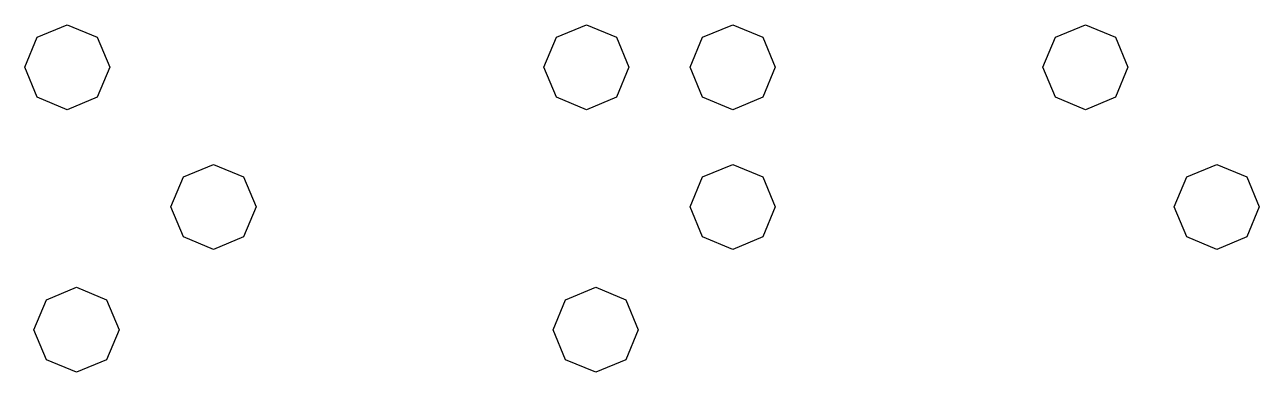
# Model space of a CAD drawing. Extents: x -22 to 24.6, y -7 to 6.2.
import ezdxf

# ---------------------------------------------------------------- set-up
doc = ezdxf.new("R2010")
doc.units = 0
doc.layers.get('0').update_dxf_attribs({"linetype": 'CONTINUOUS'})

msp = doc.modelspace()

# ---------------------------------------------------------------- linework, layer by layer
at = {"color": 7}
for points in [[(-18.828391, 4.551736), (-19.29949, 3.414403), (-20.436823, 2.943304), (-21.574156, 3.414403), (-22.045256, 4.551736), (-21.574156, 5.689069), (-20.436823, 6.160169), (-19.29949, 5.689069), (-18.828391, 4.551736)], [(0.803387, 4.551736), (0.332288, 3.414403), (-0.805045, 2.943304), (-1.942378, 3.414403), (-2.413477, 4.551736), (-1.942378, 5.689069), (-0.805045, 6.160169), (0.332288, 5.689069), (0.803387, 4.551736)], [(6.334208, 4.551736), (5.863111, 3.414403), (4.725774, 2.943304), (3.588441, 3.414403), (3.117344, 4.551736), (3.588441, 5.689069), (4.725774, 6.160169), (5.863111, 5.689069), (6.334208, 4.551736)], [(19.669722, 4.551736), (19.198622, 3.414403), (18.061289, 2.943304), (16.923956, 3.414403), (16.452857, 4.551736), (16.923956, 5.689069), (18.061289, 6.160169), (19.198622, 5.689069), (19.669722, 4.551736)], [(-13.297572, -0.730826), (-13.768669, -1.868159), (-14.906004, -2.339258), (-16.043337, -1.868159), (-16.514434, -0.730826), (-16.043337, 0.406507), (-14.906004, 0.877607), (-13.768669, 0.406507), (-13.297572, -0.730826)], [(6.334208, -0.730826), (5.863111, -1.868159), (4.725774, -2.339258), (3.588441, -1.868159), (3.117344, -0.730826), (3.588441, 0.406507), (4.725774, 0.877607), (5.863111, 0.406507), (6.334208, -0.730826)], [(24.636096, -0.730826), (24.165, -1.868159), (23.027664, -2.339258), (21.890331, -1.868159), (21.419234, -0.730826), (21.890331, 0.406507), (23.027664, 0.877607), (24.165, 0.406507), (24.636096, -0.730826)], [(-18.477817, -5.378803), (-18.948914, -6.516136), (-20.08625, -6.987235), (-21.223583, -6.516136), (-21.694679, -5.378803), (-21.223583, -4.24147), (-20.08625, -3.77037), (-18.948914, -4.24147), (-18.477817, -5.378803)], [(1.153961, -5.378803), (0.682864, -6.516136), (-0.454471, -6.987235), (-1.591804, -6.516136), (-2.062901, -5.378803), (-1.591804, -4.24147), (-0.454471, -3.77037), (0.682864, -4.24147), (1.153961, -5.378803)]]:
    msp.add_lwpolyline(points, dxfattribs=at)

doc.saveas('drawing.dxf')
